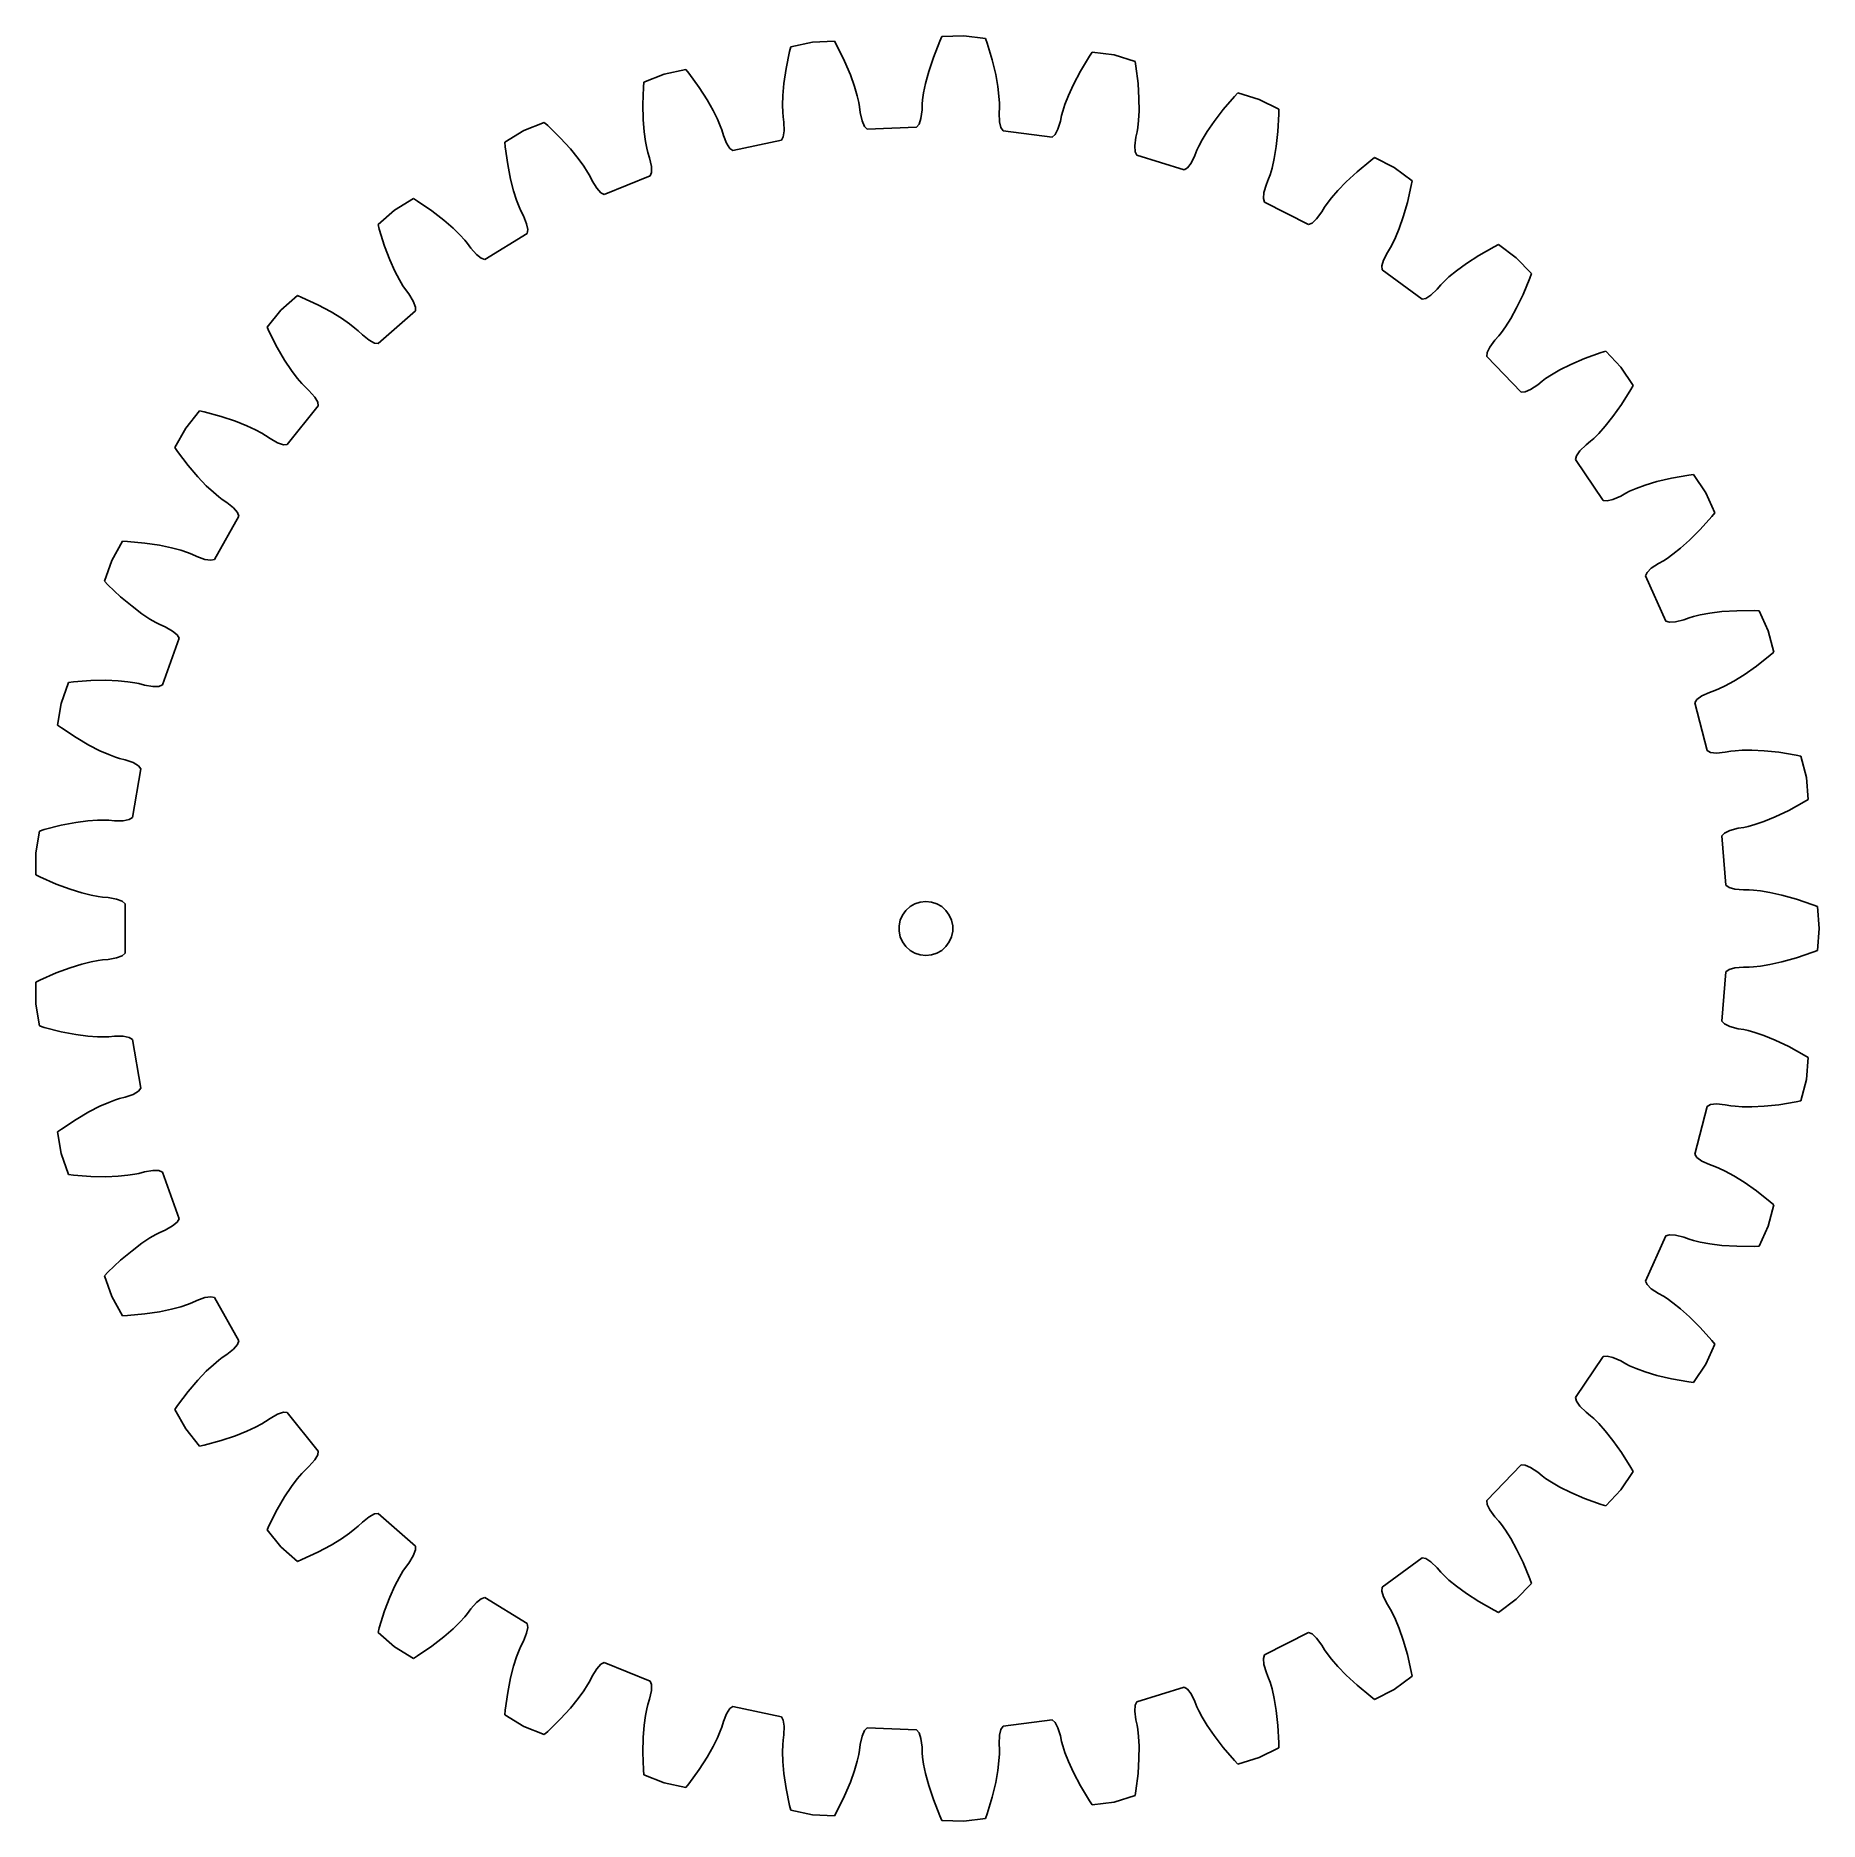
# Model space of a CAD drawing. Header units: metres. Extents: x -49.5 to 49.7, y -49.6 to 49.6.
import ezdxf

# ---------------------------------------------------------------- set-up
doc = ezdxf.new("R2010")
doc.units = ezdxf.units.M

msp = doc.modelspace()

# ---------------------------------------------------------------- linework, layer by layer
for p, q in [((2.107, 49.612), (0.885, 49.56)), ((3.322, 49.456), (2.107, 49.612)), ((-7.573, 48.737), (-7.769, 47.781)), ((-7.504, 48.996), (-7.573, 48.737)), ((-6.307, 49.254), (-7.504, 48.996)), ((-5.084, 49.306), (-6.307, 49.254)), ((-4.952, 49.073), (-5.084, 49.306)), ((-4.521, 48.197), (-4.952, 49.073)), ((0.773, 49.316), (0.418, 48.407)), ((0.885, 49.56), (0.773, 49.316)), ((3.412, 49.204), (3.322, 49.456)), ((3.689, 48.268), (3.412, 49.204)), ((9.247, 48.697), (9.096, 48.476)), ((10.462, 48.542), (9.247, 48.697)), ((-13.344, 47.738), (-14.541, 47.48)), ((-13.174, 47.53), (-13.344, 47.738)), ((-7.769, 47.781), (-7.89, 46.96)), ((-4.197, 47.433), (-4.521, 48.197)), ((0.418, 48.407), (0.16, 47.618)), ((3.879, 47.46), (3.689, 48.268)), ((8.592, 47.64), (8.205, 46.906)), ((9.096, 48.476), (8.592, 47.64)), ((11.632, 48.183), (10.462, 48.542)), ((11.678, 47.919), (11.632, 48.183)), ((11.793, 46.95), (11.678, 47.919)), ((-15.7, 46.756), (-15.733, 45.781)), ((-15.676, 47.023), (-15.7, 46.756)), ((-14.541, 47.48), (-15.676, 47.023)), ((-12.602, 46.74), (-13.174, 47.53)), ((-12.153, 46.042), (-12.602, 46.74)), ((-7.89, 46.96), (-7.951, 46.28)), ((-3.967, 46.79), (-4.197, 47.433)), ((-3.815, 46.276), (-3.967, 46.79)), ((-0.016, 46.958), (-0.124, 46.433)), ((0.16, 47.618), (-0.016, 46.958)), ((3.998, 46.788), (3.879, 47.46)), ((4.061, 46.255), (3.998, 46.788)), ((8.205, 46.906), (7.921, 46.285)), ((11.844, 46.122), (11.793, 46.95)), ((-15.733, 45.781), (-15.713, 44.951)), ((-11.817, 45.447), (-12.153, 46.042)), ((-7.951, 46.28), (-7.969, 45.744)), ((-7.969, 45.744), (-7.96, 45.354)), ((-3.725, 45.896), (-3.815, 46.276)), ((-3.683, 45.656), (-3.725, 45.896)), ((-3.646, 45.344), (-3.683, 45.656)), ((-0.202, 45.804), (-0.213, 45.49)), ((-0.181, 46.047), (-0.202, 45.804)), ((-0.124, 46.433), (-0.181, 46.047)), ((4.085, 45.865), (4.061, 46.255)), ((4.086, 45.622), (4.085, 45.865)), ((7.725, 45.786), (7.604, 45.415)), ((7.921, 46.285), (7.725, 45.786)), ((11.847, 45.439), (11.844, 46.122)), ((17.158, 46.241), (16.52, 45.503)), ((17.344, 46.434), (17.158, 46.241)), ((18.515, 46.076), (17.344, 46.434)), ((19.608, 45.525), (18.515, 46.076)), ((-21.22, 44.796), (-22.355, 44.339)), ((-21.018, 44.62), (-21.22, 44.796)), ((-15.713, 44.951), (-15.658, 44.271)), ((-11.58, 44.965), (-11.817, 45.447)), ((-11.428, 44.606), (-11.58, 44.965)), ((-7.96, 45.354), (-7.94, 45.111)), ((-7.94, 45.111), (-7.897, 44.799)), ((-7.897, 44.799), (-7.877, 44.322)), ((-3.545, 44.876), (-3.646, 45.344)), ((-3.412, 44.566), (-3.545, 44.876)), ((-0.38, 44.695), (-0.515, 44.532)), ((-0.273, 45.015), (-0.38, 44.695)), ((-0.213, 45.49), (-0.273, 45.015)), ((4.07, 45.308), (4.086, 45.622)), ((4.09, 44.83), (4.07, 45.308)), ((4.169, 44.502), (4.09, 44.83)), ((7.478, 44.871), (7.338, 44.414)), ((7.541, 45.179), (7.478, 44.871)), ((7.604, 45.415), (7.541, 45.179)), ((11.777, 44.515), (11.82, 44.903)), ((11.82, 44.903), (11.847, 45.439)), ((16.014, 44.845), (15.629, 44.281)), ((16.52, 45.503), (16.014, 44.845)), ((19.558, 44.282), (19.609, 45.256)), ((19.609, 45.256), (19.608, 45.525)), ((-22.355, 44.339), (-23.398, 43.698)), ((-23.398, 43.698), (-23.376, 43.43)), ((-20.319, 43.938), (-21.018, 44.62)), ((-19.76, 43.325), (-20.319, 43.938)), ((-15.658, 44.271), (-15.585, 43.739)), ((-15.585, 43.739), (-15.51, 43.356)), ((-11.346, 44.377), (-11.428, 44.606)), ((-11.256, 44.075), (-11.346, 44.377)), ((-11.078, 43.632), (-11.256, 44.075)), ((-8.033, 43.804), (-10.723, 43.224)), ((-7.928, 43.988), (-8.033, 43.804)), ((-7.877, 44.322), (-7.928, 43.988)), ((-3.264, 44.415), (-3.412, 44.566)), ((-0.515, 44.532), (-3.264, 44.415)), ((4.289, 44.328), (4.169, 44.502)), ((7.019, 43.978), (4.289, 44.328)), ((7.179, 44.116), (7.019, 43.978)), ((7.338, 44.414), (7.179, 44.116)), ((11.607, 43.494), (11.668, 43.968)), ((11.668, 43.968), (11.737, 44.275)), ((11.737, 44.275), (11.777, 44.515)), ((15.352, 43.821), (15.17, 43.476)), ((15.629, 44.281), (15.352, 43.821)), ((19.469, 43.457), (19.558, 44.282)), ((-23.376, 43.43), (-23.243, 42.463)), ((-19.328, 42.796), (-19.76, 43.325)), ((-19.013, 42.362), (-19.328, 42.796)), ((-15.51, 43.356), (-15.45, 43.12)), ((-15.45, 43.12), (-15.355, 42.82)), ((-15.355, 42.82), (-15.254, 42.353)), ((-10.895, 43.348), (-11.078, 43.632)), ((-10.723, 43.224), (-10.895, 43.348)), ((11.63, 43.157), (11.607, 43.494)), ((11.719, 42.965), (11.63, 43.157)), ((14.35, 42.159), (11.719, 42.965)), ((14.954, 42.962), (14.739, 42.535)), ((15.068, 43.255), (14.954, 42.962)), ((15.17, 43.476), (15.068, 43.255)), ((19.238, 42.26), (19.356, 42.783)), ((19.356, 42.783), (19.469, 43.457)), ((24.726, 42.676), (23.972, 42.056)), ((24.942, 42.835), (24.726, 42.676)), ((26.035, 42.284), (24.942, 42.835)), ((-23.243, 42.463), (-23.084, 41.649)), ((-18.802, 42.033), (-19.013, 42.362)), ((-18.682, 41.821), (-18.802, 42.033)), ((-18.543, 41.539), (-18.682, 41.821)), ((-15.321, 41.816), (-17.874, 40.791)), ((-15.248, 42.015), (-15.321, 41.816)), ((-15.254, 42.353), (-15.248, 42.015)), ((14.532, 42.268), (14.35, 42.159)), ((14.739, 42.535), (14.532, 42.268)), ((19.051, 41.654), (19.131, 41.885)), ((19.131, 41.885), (19.238, 42.26)), ((23.972, 42.056), (23.363, 41.494)), ((27.019, 41.556), (26.035, 42.284)), ((-23.084, 41.649), (-22.915, 40.988)), ((-22.915, 40.988), (-22.753, 40.476)), ((-18.293, 41.132), (-18.543, 41.539)), ((-18.064, 40.884), (-18.293, 41.132)), ((-17.874, 40.791), (-18.064, 40.884)), ((18.756, 40.571), (18.791, 40.907)), ((18.791, 40.907), (18.931, 41.364)), ((18.931, 41.364), (19.051, 41.654)), ((22.888, 41.003), (22.537, 40.597)), ((23.363, 41.494), (22.888, 41.003)), ((26.761, 40.339), (26.975, 41.291)), ((26.975, 41.291), (27.019, 41.556)), ((-29.527, 39.924), (-30.446, 39.115)), ((-28.485, 40.565), (-29.527, 39.924)), ((-28.256, 40.426), (-28.485, 40.565)), ((-27.453, 39.872), (-28.256, 40.426)), ((-26.797, 39.363), (-27.453, 39.872)), ((-22.753, 40.476), (-22.614, 40.111)), ((-22.614, 40.111), (-22.515, 39.889)), ((-22.515, 39.889), (-22.371, 39.609)), ((18.812, 40.367), (18.756, 40.571)), ((21.269, 39.128), (18.812, 40.367)), ((21.999, 39.817), (21.715, 39.432)), ((22.162, 40.086), (21.999, 39.817)), ((22.299, 40.287), (22.162, 40.086)), ((22.537, 40.597), (22.299, 40.287)), ((26.533, 39.542), (26.761, 40.339)), ((-30.446, 39.115), (-30.38, 38.855)), ((-30.38, 38.855), (-30.085, 37.925)), ((-26.282, 38.914), (-26.797, 39.363)), ((-25.899, 38.539), (-26.282, 38.914)), ((-22.371, 39.609), (-22.192, 39.166)), ((-22.192, 39.166), (-22.129, 38.834)), ((-22.129, 38.834), (-22.167, 38.626)), ((21.466, 39.204), (21.269, 39.128)), ((21.715, 39.432), (21.466, 39.204)), ((26.104, 38.401), (26.308, 38.897)), ((26.308, 38.897), (26.533, 39.542)), ((-30.085, 37.925), (-29.791, 37.149)), ((-25.635, 38.251), (-25.899, 38.539)), ((-25.481, 38.062), (-25.635, 38.251)), ((-25.297, 37.808), (-25.481, 38.062)), ((-24.981, 37.449), (-25.297, 37.808)), ((-22.167, 38.626), (-24.51, 37.183)), ((25.649, 37.569), (25.817, 37.836)), ((25.817, 37.836), (25.935, 38.049)), ((25.935, 38.049), (26.104, 38.401)), ((31.583, 37.884), (30.735, 37.4)), ((31.823, 38.003), (31.583, 37.884)), ((32.807, 37.276), (31.823, 38.003)), ((-29.791, 37.149), (-29.512, 36.525)), ((-24.713, 37.243), (-24.981, 37.449)), ((-24.51, 37.183), (-24.713, 37.243)), ((25.343, 36.818), (25.434, 37.143)), ((25.363, 36.607), (25.343, 36.818)), ((25.434, 37.143), (25.649, 37.569)), ((30.039, 36.948), (29.488, 36.545)), ((30.735, 37.4), (30.039, 36.948)), ((33.654, 36.392), (32.807, 37.276)), ((-29.512, 36.525), (-29.266, 36.048)), ((-29.266, 36.048), (-29.068, 35.712)), ((27.575, 34.971), (25.363, 36.607)), ((28.617, 35.764), (28.412, 35.526)), ((28.787, 35.939), (28.617, 35.764)), ((29.074, 36.204), (28.787, 35.939)), ((29.488, 36.545), (29.074, 36.204)), ((33.193, 35.236), (33.565, 36.139)), ((33.565, 36.139), (33.654, 36.392)), ((-34.931, 35.168), (-35.85, 34.359)), ((-34.682, 35.069), (-34.931, 35.168)), ((-33.796, 34.659), (-34.682, 35.069)), ((-29.068, 35.712), (-28.932, 35.51)), ((-28.932, 35.51), (-28.743, 35.259)), ((-28.743, 35.259), (-28.492, 34.852)), ((-28.492, 34.852), (-28.374, 34.536)), ((27.783, 35.013), (27.575, 34.971)), ((28.067, 35.195), (27.783, 35.013)), ((28.412, 35.526), (28.067, 35.195)), ((32.834, 34.489), (33.193, 35.236)), ((-35.85, 34.359), (-36.619, 33.407)), ((-33.064, 34.268), (-33.796, 34.659)), ((-32.481, 33.912), (-33.064, 34.268)), ((-32.039, 33.608), (-32.481, 33.912)), ((-28.376, 34.324), (-30.442, 32.506)), ((-28.374, 34.536), (-28.376, 34.324)), ((32.218, 33.437), (32.503, 33.891)), ((32.503, 33.891), (32.834, 34.489)), ((-36.619, 33.407), (-36.509, 33.162)), ((-36.509, 33.162), (-36.062, 32.295)), ((-31.731, 33.369), (-32.039, 33.608)), ((-31.547, 33.208), (-31.731, 33.369)), ((-31.322, 32.989), (-31.547, 33.208)), ((-30.951, 32.688), (-31.322, 32.989)), ((31.63, 32.694), (31.84, 32.928)), ((31.84, 32.928), (31.992, 33.119)), ((31.992, 33.119), (32.218, 33.437)), ((-36.062, 32.295), (-35.64, 31.58)), ((-30.652, 32.531), (-30.951, 32.688)), ((-30.442, 32.506), (-30.652, 32.531)), ((31.185, 31.794), (31.2, 32.005)), ((33.089, 29.807), (31.185, 31.794)), ((31.2, 32.005), (31.345, 32.31)), ((31.345, 32.31), (31.63, 32.694)), ((37.531, 32.001), (36.613, 31.668)), ((37.787, 32.079), (37.531, 32.001)), ((38.634, 31.195), (37.787, 32.079)), ((-35.64, 31.58), (-35.26, 31.012)), ((-35.26, 31.012), (-34.937, 30.584)), ((34.774, 30.77), (34.447, 30.557)), ((35.24, 31.036), (34.774, 30.77)), ((35.851, 31.34), (35.24, 31.036)), ((36.613, 31.668), (35.851, 31.34)), ((39.32, 30.181), (38.634, 31.195)), ((-34.937, 30.584), (-34.685, 30.286)), ((-34.685, 30.286), (-34.517, 30.11)), ((-34.517, 30.11), (-34.288, 29.894)), ((-34.288, 29.894), (-33.972, 29.535)), ((33.3, 29.814), (33.089, 29.807)), ((33.611, 29.946), (33.3, 29.814)), ((34.007, 30.214), (33.611, 29.946)), ((34.25, 30.413), (34.007, 30.214)), ((34.447, 30.557), (34.25, 30.413)), ((38.671, 29.12), (39.19, 29.946)), ((39.19, 29.946), (39.32, 30.181)), ((-33.769, 29.035), (-35.497, 26.894)), ((-33.972, 29.535), (-33.802, 29.244)), ((-33.802, 29.244), (-33.769, 29.035)), ((38.19, 28.444), (38.671, 29.12)), ((-41.141, 27.806), (-41.738, 26.738)), ((-40.372, 28.759), (-41.141, 27.806)), ((-40.109, 28.703), (-40.372, 28.759)), ((-39.167, 28.449), (-40.109, 28.703)), ((-38.38, 28.187), (-39.167, 28.449)), ((-37.745, 27.935), (-38.38, 28.187)), ((-37.258, 27.71), (-37.745, 27.935)), ((37.405, 27.511), (37.763, 27.91)), ((37.763, 27.91), (38.19, 28.444)), ((-36.914, 27.526), (-37.258, 27.71)), ((-36.706, 27.399), (-36.914, 27.526)), ((-36.447, 27.221), (-36.706, 27.399)), ((-36.03, 26.987), (-36.447, 27.221)), ((-35.709, 26.882), (-36.03, 26.987)), ((-35.497, 26.894), (-35.709, 26.882)), ((36.355, 26.548), (36.7, 26.879)), ((36.7, 26.879), (36.947, 27.074)), ((36.947, 27.074), (37.129, 27.236)), ((37.129, 27.236), (37.405, 27.511)), ((-41.738, 26.738), (-41.589, 26.515)), ((-41.589, 26.515), (-41.001, 25.736)), ((36.109, 26.066), (36.16, 26.272)), ((37.65, 23.787), (36.109, 26.066)), ((36.16, 26.272), (36.355, 26.548)), ((-41.001, 25.736), (-40.465, 25.103)), ((-40.465, 25.103), (-39.994, 24.607)), ((40.632, 24.831), (39.978, 24.634)), ((41.439, 25.024), (40.632, 24.831)), ((42.399, 25.198), (41.439, 25.024)), ((42.665, 25.231), (42.399, 25.198)), ((43.351, 24.217), (42.665, 25.231)), ((-39.994, 24.607), (-39.604, 24.24)), ((-39.604, 24.24), (-39.305, 23.989)), ((-39.305, 23.989), (-39.109, 23.843)), ((-39.109, 23.843), (-38.847, 23.669)), ((38.189, 23.835), (37.86, 23.757)), ((38.624, 24.032), (38.189, 23.835)), ((38.897, 24.188), (38.624, 24.032)), ((39.115, 24.296), (38.897, 24.188)), ((39.474, 24.45), (39.115, 24.296)), ((39.978, 24.634), (39.474, 24.45)), ((43.855, 23.102), (43.351, 24.217)), ((-38.19, 22.91), (-39.532, 20.508)), ((-38.847, 23.669), (-38.475, 23.369)), ((-38.475, 23.369), (-38.258, 23.111)), ((-38.258, 23.111), (-38.19, 22.91)), ((37.86, 23.757), (37.65, 23.787)), ((43.036, 22.166), (43.687, 22.892)), ((43.687, 22.892), (43.855, 23.102)), ((42.448, 21.581), (43.036, 22.166)), ((-44.651, 21.522), (-45.248, 20.454)), ((-44.383, 21.512), (-44.651, 21.522)), ((-43.412, 21.42), (-44.383, 21.512)), ((-42.592, 21.295), (-43.412, 21.42)), ((-41.923, 21.155), (-42.592, 21.295)), ((-41.405, 21.015), (-41.923, 21.155)), ((-41.035, 20.892), (-41.405, 21.015)), ((-40.808, 20.802), (-41.035, 20.892)), ((41.517, 20.794), (41.937, 21.127)), ((41.937, 21.127), (42.448, 21.581)), ((-45.248, 20.454), (-45.656, 19.299)), ((-40.523, 20.67), (-40.808, 20.802)), ((-40.072, 20.51), (-40.523, 20.67)), ((-39.738, 20.461), (-40.072, 20.51)), ((-39.532, 20.508), (-39.738, 20.461)), ((40.08, 19.783), (40.318, 20.022)), ((40.318, 20.022), (40.715, 20.29)), ((40.715, 20.29), (40.991, 20.44)), ((40.991, 20.44), (41.197, 20.569)), ((41.197, 20.569), (41.517, 20.794)), ((-45.656, 19.299), (-45.471, 19.105)), ((-45.471, 19.105), (-44.76, 18.436)), ((39.995, 19.589), (40.08, 19.783)), ((41.129, 17.082), (39.995, 19.589)), ((-44.76, 18.436), (-44.125, 17.903)), ((-44.125, 17.903), (-43.578, 17.494)), ((-43.578, 17.494), (-43.13, 17.198)), ((-43.13, 17.198), (-42.793, 17.001)), ((-42.793, 17.001), (-42.576, 16.891)), ((-42.576, 16.891), (-42.289, 16.764)), ((41.33, 17.017), (41.129, 17.082)), ((41.667, 17.038), (41.33, 17.017)), ((42.13, 17.159), (41.667, 17.038)), ((42.426, 17.266), (42.13, 17.159)), ((42.659, 17.336), (42.426, 17.266)), ((43.038, 17.427), (42.659, 17.336)), ((43.566, 17.523), (43.038, 17.427)), ((44.244, 17.607), (43.566, 17.523)), ((45.072, 17.661), (44.244, 17.607)), ((46.048, 17.67), (45.072, 17.661)), ((46.316, 17.658), (46.048, 17.67)), ((46.82, 16.543), (46.316, 17.658)), ((-41.512, 16.126), (-42.429, 13.532)), ((-42.289, 16.764), (-41.871, 16.531)), ((-41.871, 16.531), (-41.614, 16.312)), ((-41.614, 16.312), (-41.512, 16.126)), ((47.128, 15.358), (46.82, 16.543)), ((46.163, 14.574), (46.928, 15.18)), ((46.928, 15.18), (47.128, 15.358)), ((44.904, 13.736), (45.484, 14.096)), ((45.484, 14.096), (46.163, 14.574)), ((-47.646, 13.666), (-48.054, 12.512)), ((-47.38, 13.702), (-47.646, 13.666)), ((-46.407, 13.775), (-47.38, 13.702)), ((-45.578, 13.791), (-46.407, 13.775)), ((-44.895, 13.765), (-45.578, 13.791)), ((-44.361, 13.715), (-44.895, 13.765)), ((-43.975, 13.656), (-44.361, 13.715)), ((-43.737, 13.606), (-43.975, 13.656)), ((-43.433, 13.524), (-43.737, 13.606)), ((-42.962, 13.443), (-43.433, 13.524)), ((-42.625, 13.451), (-42.962, 13.443)), ((-42.429, 13.532), (-42.625, 13.451)), ((42.847, 12.725), (43.122, 12.92)), ((43.122, 12.92), (43.558, 13.117)), ((43.558, 13.117), (43.855, 13.219)), ((43.855, 13.219), (44.081, 13.311)), ((44.081, 13.311), (44.433, 13.478)), ((44.433, 13.478), (44.904, 13.736)), ((-48.054, 12.512), (-48.261, 11.306)), ((42.73, 12.548), (42.847, 12.725)), ((43.424, 9.885), (42.73, 12.548)), ((-48.261, 11.306), (-48.046, 11.145)), ((-48.046, 11.145), (-47.232, 10.606)), ((-47.232, 10.606), (-46.516, 10.188)), ((-46.516, 10.188), (-45.907, 9.878)), ((-45.907, 9.878), (-45.416, 9.661)), ((-45.416, 9.661), (-45.051, 9.525)), ((-45.051, 9.525), (-44.819, 9.452)), ((-44.819, 9.452), (-44.513, 9.376)), ((-44.513, 9.376), (-44.063, 9.217)), ((-44.063, 9.217), (-43.772, 9.045)), ((-43.772, 9.045), (-43.641, 8.879)), ((43.612, 9.787), (43.424, 9.885)), ((43.947, 9.751), (43.612, 9.787)), ((44.424, 9.792), (43.947, 9.751)), ((44.733, 9.848), (44.424, 9.792)), ((44.975, 9.878), (44.733, 9.848)), ((45.364, 9.903), (44.975, 9.878)), ((45.901, 9.908), (45.364, 9.903)), ((46.583, 9.876), (45.901, 9.908)), ((47.408, 9.79), (46.583, 9.876)), ((48.372, 9.634), (47.408, 9.79)), ((48.634, 9.576), (48.372, 9.634)), ((48.942, 8.392), (48.634, 9.576)), ((-43.641, 8.879), (-44.106, 6.167)), ((49.046, 7.172), (48.942, 8.392)), ((47.962, 6.563), (48.818, 7.031)), ((48.818, 7.031), (49.046, 7.172)), ((-46.576, 5.98), (-47.253, 5.89)), ((-46.041, 6.02), (-46.576, 5.98)), ((-45.651, 6.028), (-46.041, 6.02)), ((-45.407, 6.019), (-45.651, 6.028)), ((-45.094, 5.989), (-45.407, 6.019)), ((-44.616, 5.989), (-45.094, 5.989)), ((-44.285, 6.054), (-44.616, 5.989)), ((-44.106, 6.167), (-44.285, 6.054)), ((46.58, 5.949), (47.212, 6.207)), ((47.212, 6.207), (47.962, 6.563)), ((-49.271, 5.418), (-49.477, 4.211)), ((-49.015, 5.497), (-49.271, 5.418)), ((-48.068, 5.734), (-49.015, 5.497)), ((-47.253, 5.89), (-48.068, 5.734)), ((44.236, 5.146), (44.381, 5.3)), ((44.47, 2.404), (44.236, 5.146)), ((44.381, 5.3), (44.685, 5.447)), ((44.685, 5.447), (45.148, 5.567)), ((45.148, 5.567), (45.459, 5.617)), ((45.459, 5.617), (45.697, 5.67)), ((45.697, 5.67), (46.072, 5.775)), ((46.072, 5.775), (46.58, 5.949)), ((-49.477, 4.211), (-49.477, 2.987)), ((-49.477, 2.987), (-49.239, 2.865)), ((-49.239, 2.865), (-48.345, 2.472)), ((-48.345, 2.472), (-47.569, 2.181)), ((-47.569, 2.181), (-46.917, 1.977)), ((44.639, 2.276), (44.47, 2.404)), ((44.963, 2.184), (44.639, 2.276)), ((45.44, 2.143), (44.963, 2.184)), ((45.754, 2.146), (45.44, 2.143)), ((45.997, 2.135), (45.754, 2.146)), ((46.385, 2.094), (45.997, 2.135)), ((46.915, 2.009), (46.385, 2.094)), ((47.582, 1.861), (46.915, 2.009)), ((-46.917, 1.977), (-46.396, 1.847)), ((-46.396, 1.847), (-46.013, 1.774)), ((-46.013, 1.774), (-45.771, 1.742)), ((-45.771, 1.742), (-45.458, 1.718)), ((-45.458, 1.718), (-44.986, 1.637)), ((-44.986, 1.637), (-44.671, 1.518)), ((-44.671, 1.518), (-44.513, 1.376)), ((-44.513, 1.376), (-44.513, -1.376)), ((-1.299, 0.75), (-1.115, 1.004)), ((-1.115, 1.004), (-0.882, 1.214)), ((-0.882, 1.214), (-0.61, 1.37)), ((-0.61, 1.37), (-0.312, 1.467)), ((-0.312, 1.467), (0, 1.5)), ((0, 1.5), (0.312, 1.467)), ((0.312, 1.467), (0.61, 1.37)), ((0.61, 1.37), (0.882, 1.214)), ((0.882, 1.214), (1.115, 1.004)), ((1.115, 1.004), (1.299, 0.75)), ((48.381, 1.637), (47.582, 1.861)), ((49.304, 1.321), (48.381, 1.637)), ((49.553, 1.22), (49.304, 1.321)), ((49.656, 0), (49.553, 1.22)), ((-1.492, 0.157), (-1.427, 0.464)), ((-1.492, -0.157), (-1.492, 0.157)), ((-1.427, 0.464), (-1.299, 0.75)), ((1.299, 0.75), (1.427, 0.464)), ((1.427, 0.464), (1.492, 0.157)), ((1.492, 0.157), (1.492, -0.157)), ((49.553, -1.22), (49.656, 0)), ((-1.427, -0.464), (-1.492, -0.157)), ((-1.299, -0.75), (-1.427, -0.464)), ((-1.115, -1.004), (-1.299, -0.75)), ((1.299, -0.75), (1.115, -1.004)), ((1.427, -0.464), (1.299, -0.75)), ((1.492, -0.157), (1.427, -0.464)), ((-46.917, -1.977), (-47.569, -2.181)), ((-46.396, -1.847), (-46.917, -1.977)), ((-46.013, -1.774), (-46.396, -1.847)), ((-45.771, -1.742), (-46.013, -1.774)), ((-45.458, -1.718), (-45.771, -1.742)), ((-44.986, -1.637), (-45.458, -1.718)), ((-44.671, -1.518), (-44.986, -1.637)), ((-44.513, -1.376), (-44.671, -1.518)), ((-0.882, -1.214), (-1.115, -1.004)), ((-0.61, -1.37), (-0.882, -1.214)), ((-0.312, -1.467), (-0.61, -1.37)), ((0, -1.5), (-0.312, -1.467)), ((0.312, -1.467), (0, -1.5)), ((0.61, -1.37), (0.312, -1.467)), ((0.882, -1.214), (0.61, -1.37)), ((1.115, -1.004), (0.882, -1.214)), ((46.915, -2.009), (47.582, -1.861)), ((47.582, -1.861), (48.381, -1.637)), ((48.381, -1.637), (49.304, -1.321)), ((49.304, -1.321), (49.553, -1.22)), ((-49.239, -2.865), (-49.477, -2.987)), ((-48.345, -2.472), (-49.239, -2.865)), ((-47.569, -2.181), (-48.345, -2.472)), ((44.236, -5.146), (44.47, -2.404)), ((44.47, -2.404), (44.639, -2.276)), ((44.639, -2.276), (44.963, -2.184)), ((44.963, -2.184), (45.44, -2.143)), ((45.44, -2.143), (45.754, -2.146)), ((45.754, -2.146), (45.997, -2.135)), ((45.997, -2.135), (46.385, -2.094)), ((46.385, -2.094), (46.915, -2.009)), ((-49.477, -2.987), (-49.477, -4.211)), ((-49.477, -4.211), (-49.271, -5.418)), ((-49.271, -5.418), (-49.015, -5.497)), ((-49.015, -5.497), (-48.068, -5.734)), ((-48.068, -5.734), (-47.253, -5.89)), ((-47.253, -5.89), (-46.576, -5.98)), ((44.381, -5.3), (44.236, -5.146)), ((44.685, -5.447), (44.381, -5.3)), ((45.148, -5.567), (44.685, -5.447)), ((45.459, -5.617), (45.148, -5.567)), ((45.697, -5.67), (45.459, -5.617)), ((46.072, -5.775), (45.697, -5.67)), ((46.58, -5.949), (46.072, -5.775)), ((47.212, -6.207), (46.58, -5.949)), ((-46.576, -5.98), (-46.041, -6.02)), ((-46.041, -6.02), (-45.651, -6.028)), ((-45.651, -6.028), (-45.407, -6.019)), ((-45.407, -6.019), (-45.094, -5.989)), ((-45.094, -5.989), (-44.616, -5.989)), ((-44.616, -5.989), (-44.285, -6.054)), ((-44.285, -6.054), (-44.106, -6.167)), ((-44.106, -6.167), (-43.641, -8.879)), ((47.962, -6.563), (47.212, -6.207)), ((48.818, -7.031), (47.962, -6.563)), ((49.046, -7.172), (48.818, -7.031)), ((48.942, -8.392), (49.046, -7.172)), ((-43.641, -8.879), (-43.772, -9.045)), ((48.634, -9.576), (48.942, -8.392)), ((-45.907, -9.878), (-46.516, -10.188)), ((-45.416, -9.661), (-45.907, -9.878)), ((-45.051, -9.525), (-45.416, -9.661)), ((-44.819, -9.452), (-45.051, -9.525)), ((-44.513, -9.376), (-44.819, -9.452)), ((-44.063, -9.217), (-44.513, -9.376)), ((-43.772, -9.045), (-44.063, -9.217)), ((42.73, -12.548), (43.424, -9.885)), ((43.424, -9.885), (43.612, -9.787)), ((43.612, -9.787), (43.947, -9.751)), ((43.947, -9.751), (44.424, -9.792)), ((44.424, -9.792), (44.733, -9.848)), ((44.733, -9.848), (44.975, -9.878)), ((44.975, -9.878), (45.364, -9.903)), ((45.364, -9.903), (45.901, -9.908)), ((45.901, -9.908), (46.583, -9.876)), ((46.583, -9.876), (47.408, -9.79)), ((47.408, -9.79), (48.372, -9.634)), ((48.372, -9.634), (48.634, -9.576)), ((-47.232, -10.606), (-48.046, -11.145)), ((-46.516, -10.188), (-47.232, -10.606)), ((-48.046, -11.145), (-48.261, -11.306)), ((-48.261, -11.306), (-48.054, -12.512)), ((-48.054, -12.512), (-47.646, -13.666)), ((42.847, -12.725), (42.73, -12.548)), ((43.122, -12.92), (42.847, -12.725)), ((-47.646, -13.666), (-47.38, -13.702)), ((-47.38, -13.702), (-46.407, -13.775)), ((-46.407, -13.775), (-45.578, -13.791)), ((-45.578, -13.791), (-44.895, -13.765)), ((-44.895, -13.765), (-44.361, -13.715)), ((-44.361, -13.715), (-43.975, -13.656)), ((-43.975, -13.656), (-43.737, -13.606)), ((-43.737, -13.606), (-43.433, -13.524)), ((-43.433, -13.524), (-42.962, -13.443)), ((-42.962, -13.443), (-42.625, -13.451)), ((-42.625, -13.451), (-42.429, -13.532)), ((-42.429, -13.532), (-41.512, -16.126)), ((43.558, -13.117), (43.122, -12.92)), ((43.855, -13.219), (43.558, -13.117)), ((44.081, -13.311), (43.855, -13.219)), ((44.433, -13.478), (44.081, -13.311)), ((44.904, -13.736), (44.433, -13.478)), ((45.484, -14.096), (44.904, -13.736)), ((46.163, -14.574), (45.484, -14.096)), ((46.928, -15.18), (46.163, -14.574)), ((46.82, -16.543), (47.128, -15.358)), ((47.128, -15.358), (46.928, -15.18)), ((-42.289, -16.764), (-42.576, -16.891)), ((-41.871, -16.531), (-42.289, -16.764)), ((-41.614, -16.312), (-41.871, -16.531)), ((-41.512, -16.126), (-41.614, -16.312)), ((46.316, -17.658), (46.82, -16.543)), ((-43.578, -17.494), (-44.125, -17.903)), ((-43.13, -17.198), (-43.578, -17.494)), ((-42.793, -17.001), (-43.13, -17.198)), ((-42.576, -16.891), (-42.793, -17.001)), ((39.995, -19.589), (41.129, -17.082)), ((41.129, -17.082), (41.33, -17.017)), ((41.33, -17.017), (41.667, -17.038)), ((41.667, -17.038), (42.13, -17.159)), ((42.13, -17.159), (42.426, -17.266)), ((42.426, -17.266), (42.659, -17.336)), ((42.659, -17.336), (43.038, -17.427)), ((43.038, -17.427), (43.566, -17.523)), ((43.566, -17.523), (44.244, -17.607)), ((44.244, -17.607), (45.072, -17.661)), ((45.072, -17.661), (46.048, -17.67)), ((46.048, -17.67), (46.316, -17.658)), ((-44.76, -18.436), (-45.471, -19.105)), ((-44.125, -17.903), (-44.76, -18.436)), ((-45.471, -19.105), (-45.656, -19.299)), ((-45.656, -19.299), (-45.248, -20.454)), ((40.08, -19.783), (39.995, -19.589)), ((40.318, -20.022), (40.08, -19.783)), ((-45.248, -20.454), (-44.651, -21.522)), ((-41.035, -20.892), (-40.808, -20.802)), ((-40.808, -20.802), (-40.523, -20.67)), ((-40.523, -20.67), (-40.072, -20.51)), ((-40.072, -20.51), (-39.738, -20.461)), ((-39.738, -20.461), (-39.532, -20.508)), ((-39.532, -20.508), (-38.19, -22.91)), ((40.715, -20.29), (40.318, -20.022)), ((40.991, -20.44), (40.715, -20.29)), ((41.197, -20.569), (40.991, -20.44)), ((41.517, -20.794), (41.197, -20.569)), ((41.937, -21.127), (41.517, -20.794)), ((-44.651, -21.522), (-44.383, -21.512)), ((-44.383, -21.512), (-43.412, -21.42)), ((-43.412, -21.42), (-42.592, -21.295)), ((-42.592, -21.295), (-41.923, -21.155)), ((-41.923, -21.155), (-41.405, -21.015)), ((-41.405, -21.015), (-41.035, -20.892)), ((42.448, -21.581), (41.937, -21.127)), ((43.036, -22.166), (42.448, -21.581)), ((43.687, -22.892), (43.036, -22.166)), ((-38.847, -23.669), (-39.109, -23.843)), ((-38.475, -23.369), (-38.847, -23.669)), ((-38.258, -23.111), (-38.475, -23.369)), ((-38.19, -22.91), (-38.258, -23.111)), ((36.109, -26.066), (37.65, -23.787)), ((37.65, -23.787), (37.86, -23.757)), ((37.86, -23.757), (38.189, -23.835)), ((43.351, -24.217), (43.855, -23.102)), ((43.855, -23.102), (43.687, -22.892)), ((-39.994, -24.607), (-40.465, -25.103)), ((-39.604, -24.24), (-39.994, -24.607)), ((-39.305, -23.989), (-39.604, -24.24)), ((-39.109, -23.843), (-39.305, -23.989)), ((38.189, -23.835), (38.624, -24.032)), ((38.624, -24.032), (38.897, -24.188)), ((38.897, -24.188), (39.115, -24.296)), ((39.115, -24.296), (39.474, -24.45)), ((39.474, -24.45), (39.978, -24.634)), ((39.978, -24.634), (40.632, -24.831)), ((42.665, -25.231), (43.351, -24.217)), ((-41.001, -25.736), (-41.589, -26.515)), ((-40.465, -25.103), (-41.001, -25.736)), ((40.632, -24.831), (41.439, -25.024)), ((41.439, -25.024), (42.399, -25.198)), ((42.399, -25.198), (42.665, -25.231)), ((-41.589, -26.515), (-41.738, -26.738)), ((-41.738, -26.738), (-41.141, -27.806)), ((36.16, -26.272), (36.109, -26.066)), ((36.355, -26.548), (36.16, -26.272)), ((36.7, -26.879), (36.355, -26.548)), ((-37.745, -27.935), (-37.258, -27.71)), ((-37.258, -27.71), (-36.914, -27.526)), ((-36.914, -27.526), (-36.706, -27.399)), ((-36.706, -27.399), (-36.447, -27.221)), ((-36.447, -27.221), (-36.03, -26.987)), ((-36.03, -26.987), (-35.709, -26.882)), ((-35.709, -26.882), (-35.497, -26.894)), ((-35.497, -26.894), (-33.769, -29.035)), ((36.947, -27.074), (36.7, -26.879)), ((37.129, -27.236), (36.947, -27.074)), ((37.405, -27.511), (37.129, -27.236)), ((37.763, -27.91), (37.405, -27.511)), ((-41.141, -27.806), (-40.372, -28.759)), ((-40.372, -28.759), (-40.109, -28.703)), ((-40.109, -28.703), (-39.167, -28.449)), ((-39.167, -28.449), (-38.38, -28.187)), ((-38.38, -28.187), (-37.745, -27.935)), ((38.19, -28.444), (37.763, -27.91)), ((38.671, -29.12), (38.19, -28.444)), ((-33.972, -29.535), (-34.288, -29.894)), ((-33.802, -29.244), (-33.972, -29.535)), ((-33.769, -29.035), (-33.802, -29.244)), ((39.19, -29.946), (38.671, -29.12)), ((-34.937, -30.584), (-35.26, -31.012)), ((-34.685, -30.286), (-34.937, -30.584)), ((-34.517, -30.11), (-34.685, -30.286)), ((-34.288, -29.894), (-34.517, -30.11)), ((31.185, -31.794), (33.089, -29.807)), ((33.089, -29.807), (33.3, -29.814)), ((33.3, -29.814), (33.611, -29.946)), ((33.611, -29.946), (34.007, -30.214)), ((34.007, -30.214), (34.25, -30.413)), ((34.25, -30.413), (34.447, -30.557)), ((34.447, -30.557), (34.774, -30.77)), ((38.634, -31.195), (39.32, -30.181)), ((39.32, -30.181), (39.19, -29.946)), ((-35.64, -31.58), (-36.062, -32.295)), ((-35.26, -31.012), (-35.64, -31.58)), ((34.774, -30.77), (35.24, -31.036)), ((35.24, -31.036), (35.851, -31.34)), ((35.851, -31.34), (36.613, -31.668)), ((36.613, -31.668), (37.531, -32.001)), ((37.787, -32.079), (38.634, -31.195)), ((-36.062, -32.295), (-36.509, -33.162)), ((-31.322, -32.989), (-30.951, -32.688)), ((-30.951, -32.688), (-30.652, -32.531)), ((-30.652, -32.531), (-30.442, -32.506)), ((-30.442, -32.506), (-28.376, -34.324)), ((31.2, -32.005), (31.185, -31.794)), ((31.345, -32.31), (31.2, -32.005)), ((31.63, -32.694), (31.345, -32.31)), ((31.84, -32.928), (31.63, -32.694)), ((37.531, -32.001), (37.787, -32.079)), ((-36.509, -33.162), (-36.619, -33.407)), ((-36.619, -33.407), (-35.85, -34.359)), ((-32.481, -33.912), (-32.039, -33.608)), ((-32.039, -33.608), (-31.731, -33.369)), ((-31.731, -33.369), (-31.547, -33.208)), ((-31.547, -33.208), (-31.322, -32.989)), ((31.992, -33.119), (31.84, -32.928)), ((32.218, -33.437), (31.992, -33.119)), ((32.503, -33.891), (32.218, -33.437)), ((-35.85, -34.359), (-34.931, -35.168)), ((-34.682, -35.069), (-33.796, -34.659)), ((-33.796, -34.659), (-33.064, -34.268)), ((-33.064, -34.268), (-32.481, -33.912)), ((-28.374, -34.536), (-28.492, -34.852)), ((-28.376, -34.324), (-28.374, -34.536)), ((32.834, -34.489), (32.503, -33.891)), ((33.193, -35.236), (32.834, -34.489)), ((-34.931, -35.168), (-34.682, -35.069)), ((-29.068, -35.712), (-29.266, -36.048)), ((-28.932, -35.51), (-29.068, -35.712)), ((-28.743, -35.259), (-28.932, -35.51)), ((-28.492, -34.852), (-28.743, -35.259)), ((25.363, -36.607), (27.575, -34.971)), ((27.575, -34.971), (27.783, -35.013)), ((27.783, -35.013), (28.067, -35.195)), ((28.067, -35.195), (28.412, -35.526)), ((28.412, -35.526), (28.617, -35.764)), ((33.565, -36.139), (33.193, -35.236)), ((-29.512, -36.525), (-29.791, -37.149)), ((-29.266, -36.048), (-29.512, -36.525)), ((25.343, -36.818), (25.363, -36.607)), ((28.617, -35.764), (28.787, -35.939)), ((28.787, -35.939), (29.074, -36.204)), ((29.074, -36.204), (29.488, -36.545)), ((29.488, -36.545), (30.039, -36.948)), ((32.807, -37.276), (33.654, -36.392)), ((33.654, -36.392), (33.565, -36.139)), ((-29.791, -37.149), (-30.085, -37.925)), ((-25.297, -37.808), (-24.981, -37.449)), ((-24.981, -37.449), (-24.713, -37.243)), ((-24.713, -37.243), (-24.51, -37.183)), ((-24.51, -37.183), (-22.167, -38.626)), ((25.434, -37.143), (25.343, -36.818)), ((25.649, -37.569), (25.434, -37.143)), ((25.817, -37.836), (25.649, -37.569)), ((30.039, -36.948), (30.735, -37.4)), ((30.735, -37.4), (31.583, -37.884)), ((31.823, -38.003), (32.807, -37.276)), ((-30.085, -37.925), (-30.38, -38.855)), ((-26.282, -38.914), (-25.899, -38.539)), ((-25.899, -38.539), (-25.635, -38.251)), ((-25.635, -38.251), (-25.481, -38.062)), ((-25.481, -38.062), (-25.297, -37.808)), ((-22.167, -38.626), (-22.129, -38.834)), ((25.935, -38.049), (25.817, -37.836)), ((26.104, -38.401), (25.935, -38.049)), ((26.308, -38.897), (26.104, -38.401)), ((31.583, -37.884), (31.823, -38.003)), ((-30.38, -38.855), (-30.446, -39.115)), ((-30.446, -39.115), (-29.527, -39.924)), ((-27.453, -39.872), (-26.797, -39.363)), ((-26.797, -39.363), (-26.282, -38.914)), ((-22.371, -39.609), (-22.515, -39.889)), ((-22.192, -39.166), (-22.371, -39.609)), ((-22.129, -38.834), (-22.192, -39.166)), ((18.812, -40.367), (21.269, -39.128)), ((21.269, -39.128), (21.466, -39.204)), ((21.466, -39.204), (21.715, -39.432)), ((21.715, -39.432), (21.999, -39.817)), ((26.533, -39.542), (26.308, -38.897)), ((26.761, -40.339), (26.533, -39.542)), ((-29.527, -39.924), (-28.485, -40.565)), ((-28.485, -40.565), (-28.256, -40.426)), ((-28.256, -40.426), (-27.453, -39.872)), ((-22.753, -40.476), (-22.915, -40.988)), ((-22.614, -40.111), (-22.753, -40.476)), ((-22.515, -39.889), (-22.614, -40.111)), ((18.756, -40.571), (18.812, -40.367)), ((18.791, -40.907), (18.756, -40.571)), ((21.999, -39.817), (22.162, -40.086)), ((22.162, -40.086), (22.299, -40.287)), ((22.299, -40.287), (22.537, -40.597)), ((22.537, -40.597), (22.888, -41.003)), ((26.975, -41.291), (26.761, -40.339)), ((-23.084, -41.649), (-23.243, -42.463)), ((-22.915, -40.988), (-23.084, -41.649)), ((-18.682, -41.821), (-18.543, -41.539)), ((-18.543, -41.539), (-18.293, -41.132)), ((-18.293, -41.132), (-18.064, -40.884)), ((-18.064, -40.884), (-17.874, -40.791)), ((-17.874, -40.791), (-15.321, -41.816)), ((18.931, -41.364), (18.791, -40.907)), ((19.051, -41.654), (18.931, -41.364)), ((19.131, -41.885), (19.051, -41.654)), ((22.888, -41.003), (23.363, -41.494)), ((23.363, -41.494), (23.972, -42.056)), ((26.035, -42.284), (27.019, -41.556)), ((27.019, -41.556), (26.975, -41.291)), ((-23.243, -42.463), (-23.376, -43.43)), ((-19.328, -42.796), (-19.013, -42.362)), ((-19.013, -42.362), (-18.802, -42.033)), ((-18.802, -42.033), (-18.682, -41.821)), ((-15.254, -42.353), (-15.355, -42.82)), ((-15.321, -41.816), (-15.248, -42.015)), ((-15.248, -42.015), (-15.254, -42.353)), ((11.719, -42.965), (14.35, -42.159)), ((14.35, -42.159), (14.532, -42.268)), ((14.532, -42.268), (14.739, -42.535)), ((14.739, -42.535), (14.954, -42.962)), ((19.238, -42.26), (19.131, -41.885)), ((19.356, -42.783), (19.238, -42.26)), ((23.972, -42.056), (24.726, -42.676)), ((24.942, -42.835), (26.035, -42.284)), ((-23.376, -43.43), (-23.398, -43.698)), ((-20.319, -43.938), (-19.76, -43.325)), ((-19.76, -43.325), (-19.328, -42.796)), ((-15.51, -43.356), (-15.585, -43.739)), ((-15.45, -43.12), (-15.51, -43.356)), ((-15.355, -42.82), (-15.45, -43.12)), ((-11.256, -44.075), (-11.078, -43.632)), ((-11.078, -43.632), (-10.895, -43.348)), ((-10.895, -43.348), (-10.723, -43.224)), ((-10.723, -43.224), (-8.033, -43.804)), ((11.607, -43.494), (11.63, -43.157)), ((11.668, -43.968), (11.607, -43.494)), ((11.63, -43.157), (11.719, -42.965)), ((14.954, -42.962), (15.068, -43.255)), ((15.068, -43.255), (15.17, -43.476)), ((15.17, -43.476), (15.352, -43.821)), ((19.469, -43.457), (19.356, -42.783)), ((19.558, -44.282), (19.469, -43.457)), ((24.726, -42.676), (24.942, -42.835)), ((-23.398, -43.698), (-22.355, -44.339)), ((-22.355, -44.339), (-21.22, -44.796)), ((-21.22, -44.796), (-21.018, -44.62)), ((-21.018, -44.62), (-20.319, -43.938)), ((-15.658, -44.271), (-15.713, -44.951)), ((-15.585, -43.739), (-15.658, -44.271)), ((-11.58, -44.965), (-11.428, -44.606)), ((-11.428, -44.606), (-11.346, -44.377)), ((-11.346, -44.377), (-11.256, -44.075)), ((-8.033, -43.804), (-7.928, -43.988)), ((-7.928, -43.988), (-7.877, -44.322)), ((-7.877, -44.322), (-7.897, -44.799)), ((-3.545, -44.876), (-3.412, -44.566)), ((-3.412, -44.566), (-3.264, -44.415)), ((-3.264, -44.415), (-0.515, -44.532)), ((-0.515, -44.532), (-0.38, -44.695)), ((4.09, -44.83), (4.169, -44.502)), ((4.169, -44.502), (4.289, -44.328)), ((4.289, -44.328), (7.019, -43.978)), ((7.019, -43.978), (7.179, -44.116)), ((7.179, -44.116), (7.338, -44.414)), ((7.338, -44.414), (7.478, -44.871)), ((11.737, -44.275), (11.668, -43.968)), ((11.777, -44.515), (11.737, -44.275)), ((11.82, -44.903), (11.777, -44.515)), ((15.352, -43.821), (15.629, -44.281)), ((15.629, -44.281), (16.014, -44.845)), ((19.609, -45.256), (19.558, -44.282)), ((-15.713, -44.951), (-15.733, -45.781)), ((-12.153, -46.042), (-11.817, -45.447)), ((-11.817, -45.447), (-11.58, -44.965)), ((-7.96, -45.354), (-7.969, -45.744)), ((-7.94, -45.111), (-7.96, -45.354)), ((-7.897, -44.799), (-7.94, -45.111)), ((-3.683, -45.656), (-3.646, -45.344)), ((-3.646, -45.344), (-3.545, -44.876)), ((-0.38, -44.695), (-0.273, -45.015)), ((-0.273, -45.015), (-0.213, -45.49)), ((-0.213, -45.49), (-0.202, -45.804)), ((4.07, -45.308), (4.09, -44.83)), ((4.086, -45.622), (4.07, -45.308)), ((4.085, -45.865), (4.086, -45.622)), ((7.478, -44.871), (7.541, -45.179)), ((7.541, -45.179), (7.604, -45.415)), ((7.604, -45.415), (7.725, -45.786)), ((11.847, -45.439), (11.82, -44.903)), ((11.844, -46.122), (11.847, -45.439)), ((16.014, -44.845), (16.52, -45.503)), ((16.52, -45.503), (17.158, -46.241)), ((18.515, -46.076), (19.608, -45.525)), ((19.608, -45.525), (19.609, -45.256)), ((-15.733, -45.781), (-15.7, -46.756)), ((-12.602, -46.74), (-12.153, -46.042)), ((-7.969, -45.744), (-7.951, -46.28)), ((-7.951, -46.28), (-7.89, -46.96)), ((-3.967, -46.79), (-3.815, -46.276)), ((-3.815, -46.276), (-3.725, -45.896)), ((-3.725, -45.896), (-3.683, -45.656)), ((-0.202, -45.804), (-0.181, -46.047)), ((-0.181, -46.047), (-0.124, -46.433)), ((-0.124, -46.433), (-0.016, -46.958)), ((3.998, -46.788), (4.061, -46.255)), ((4.061, -46.255), (4.085, -45.865)), ((7.725, -45.786), (7.921, -46.285)), ((7.921, -46.285), (8.205, -46.906)), ((11.793, -46.95), (11.844, -46.122)), ((17.158, -46.241), (17.344, -46.434)), ((17.344, -46.434), (18.515, -46.076)), ((-15.7, -46.756), (-15.676, -47.023)), ((-15.676, -47.023), (-14.541, -47.48)), ((-14.541, -47.48), (-13.344, -47.738)), ((-13.344, -47.738), (-13.174, -47.53)), ((-13.174, -47.53), (-12.602, -46.74)), ((-7.89, -46.96), (-7.769, -47.781)), ((-4.521, -48.197), (-4.197, -47.433)), ((-4.197, -47.433), (-3.967, -46.79)), ((-0.016, -46.958), (0.16, -47.618)), ((0.16, -47.618), (0.418, -48.407)), ((3.689, -48.268), (3.879, -47.46)), ((3.879, -47.46), (3.998, -46.788)), ((8.205, -46.906), (8.592, -47.64)), ((11.678, -47.919), (11.793, -46.95)), ((-7.769, -47.781), (-7.573, -48.737)), ((-4.952, -49.073), (-4.521, -48.197)), ((0.418, -48.407), (0.773, -49.316)), ((3.412, -49.204), (3.689, -48.268)), ((8.592, -47.64), (9.096, -48.476)), ((9.096, -48.476), (9.247, -48.697)), ((9.247, -48.697), (10.462, -48.542)), ((10.462, -48.542), (11.632, -48.183)), ((11.632, -48.183), (11.678, -47.919)), ((-7.573, -48.737), (-7.504, -48.996)), ((-7.504, -48.996), (-6.307, -49.254)), ((-6.307, -49.254), (-5.084, -49.306)), ((-5.084, -49.306), (-4.952, -49.073)), ((0.773, -49.316), (0.885, -49.56)), ((0.885, -49.56), (2.107, -49.612)), ((2.107, -49.612), (3.322, -49.456)), ((3.322, -49.456), (3.412, -49.204))]:
    msp.add_line(p, q)

doc.saveas('drawing.dxf')
